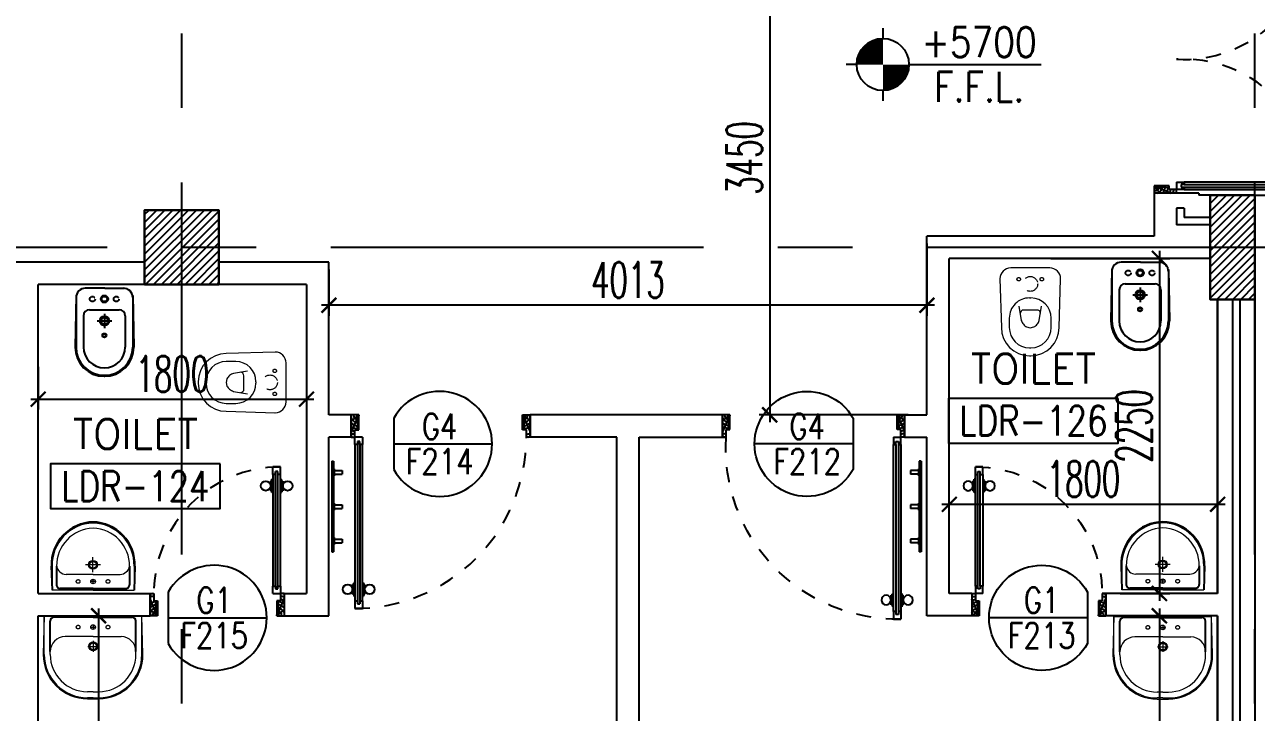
# Model space of a CAD drawing. Extents: x 275967.8 to 276060, y 57291.9 to 57371.4.
# Drawn here: x 276002.48 to 276010.75, y 57302.84 to 57307.46 of the extents above; entities that cross this region are included whole.
import ezdxf
from ezdxf.enums import TextEntityAlignment as Align

# ---------------------------------------------------------------- set-up
doc = ezdxf.new("R2010")
doc.units = 0
doc.header["$MEASUREMENT"] = 0
doc.header["$PDMODE"] = 34
for name, pattern in [('CENTERX2', [4, 2.5, -0.5, 0.5, -0.5]), ('DASHED', [0.75, 0.5, -0.25]), ('HIDDEN', [0.375, 0.25, -0.125]), ('HIDDEN2', [0.1875, 0.125, -0.0625])]:
    doc.linetypes.add(name, pattern=pattern)
doc.layers.get('0').update_dxf_attribs({"linetype": 'CONTINUOUS'})
doc.layers.get('DEFPOINTS').update_dxf_attribs({"linetype": 'CONTINUOUS'})
for name, color, linetype in [('A-TILES', 11, 'CONTINUOUS'), ('AXES', 11, 'CENTERX2'), ('COL', 5, 'CONTINUOUS'), ('DIM', 4, 'CONTINUOUS'), ('DOOR', 7, 'CONTINUOUS'), ('DOOR-CR', 2, 'CONTINUOUS'), ('DOOR-NO', 3, 'CONTINUOUS'), ('FIX', 3, 'CONTINUOUS'), ('HAT', 8, 'CONTINUOUS'), ('HIDDEN', 9, 'HIDDEN2'), ('INSUL', 4, 'CONTINUOUS'), ('LEV-PL', 3, 'CONTINUOUS'), ('NON-MEDICAL', 3, 'CONTINUOUS'), ('RM-BOX', 4, 'CONTINUOUS'), ('RM-NAME', 2, 'CONTINUOUS'), ('RM-NO', 2, 'CONTINUOUS'), ('WALL', 2, 'CONTINUOUS')]:
    doc.layers.add(name, color=color, linetype=linetype)
doc.styles.add('ROMANS', font='ROMANS.shx', dxfattribs={"width": 0.6})
doc.styles.add('S', font='ROMANS.SHX')
doc.dimstyles.new('STANDARD in', dxfattribs={"dimtxt": 0.24, "dimasz": 0.1, "dimexe": 0.07, "dimexo": 0.05, "dimgap": 0.05, "dimtad": 1, "dimdec": 0, "dimlfac": 1000, "dimzin": 0, "dimdsep": 46, "dimtxsty": 'ROMANS', "dimblk": 'ARCHTICK', "dimcen": 0.05, "dimdle": 0.05, "dimclrd": 4, "dimclre": 4, "dimclrt": 2, "dimadec": 0, "dimazin": 0, "dimtfac": 1, "dimtdec": 0, "dimtmove": 2, "dimatfit": 3, "dimfxl": 0, "dimtolj": 1, "dimtzin": 0, "dimarcsym": 0})

# ---------------------------------------------------------------- blocks, each defined once
blk = doc.blocks.new('*X90')
at = {"color": 0}
for p, q in [((49339.2, 125494.6), (49794.3, 125949.7)), ((49339.2, 125547.7), (49741.3, 125949.7)), ((49339.2, 125600.7), (49688.3, 125949.7)), ((49339.2, 125653.7), (49635.2, 125949.7)), ((49339.2, 125706.8), (49582.2, 125949.7)), ((49339.2, 125759.8), (49529.2, 125949.7)), ((49339.2, 125812.8), (49476.1, 125949.7)), ((49339.2, 125865.9), (49423.1, 125949.7)), ((49339.2, 125918.9), (49370.1, 125949.7)), ((49347.4, 125449.7), (49839.2, 125941.6)), ((49400.4, 125449.7), (49839.2, 125888.6)), ((49453.4, 125449.7), (49839.2, 125835.5)), ((49506.5, 125449.7), (49839.2, 125782.5)), ((49559.5, 125449.7), (49839.2, 125729.5)), ((49612.5, 125449.7), (49839.2, 125676.4)), ((49665.6, 125449.7), (49839.2, 125623.4)), ((49718.6, 125449.7), (49839.2, 125570.4)), ((49771.6, 125449.7), (49839.2, 125517.3)), ((49824.7, 125449.7), (49839.2, 125464.3))]:
    blk.add_line(p, q, dxfattribs=at)
blk = doc.blocks.new('RM1')
at = {"layer": 'RM-BOX'}
blk.add_lwpolyline([(569.9, -200), (-569.9, -200), (-569.9, -500), (569.9, -500)], close=True, dxfattribs=at)
at = {"layer": 'RM-NAME', "style": 'ROMANS'}
for tag, p in [('ROOMNAME1', (0, 323.8)), ('ROOMNAME2', (0, 0))]:
    blk.add_attdef(tag, text='', height=200, dxfattribs=at).set_placement(p, align=Align.MIDDLE)
at = {"layer": 'RM-NO', "style": 'ROMANS', "width": 0.8}
blk.add_attdef('ROOMNO', text='', height=200, dxfattribs=at).set_placement((0, -350), align=Align.MIDDLE)
blk = doc.blocks.new('LEV1')
at = {"layer": 'LEV-PL'}
for p, q in [((0, 245), (0, 175)), ((-175, 0), (-245, 0)), ((175, 0), (1061.3, 0)), ((0, -175), (0, -245))]:
    blk.add_line(p, q, dxfattribs=at)
at = {"layer": 'LEV-PL', "const_width": 175}
for points in [[(-87.5, 0, -0.414214), (0, 87.5, -1)], [(87.5, 0, -0.414214), (0, -87.5, -1)]]:
    blk.add_lwpolyline(points, format="xyb", dxfattribs=at)
at = {"layer": 'LEV-PL'}
blk.add_circle((0, 0), 175, dxfattribs=at)
at = {"layer": 'LEV-PL', "color": 4, "style": 'S', "width": 0.85}
for tag, p in [('+0000', (646.1, 50)), ('F.F.L.', (646.1, -250))]:
    blk.add_attdef(tag, text='', height=200, dxfattribs=at).set_placement(p, align=Align.CENTER)
blk = doc.blocks.new('DD1')
at = {"layer": 'DOOR-CR'}
blk.add_line((-307.6, 0), (352.8, 0), dxfattribs=at)
blk.add_lwpolyline([(-307.6, -172.9, 3.820224), (-307.6, 172.9)], format="xyb", close=True, dxfattribs=at)
at = {"layer": 'DOOR-NO', "color": 255, "style": 'ROMANS', "width": 0.8}
for tag, p in [('G', (0, 183.5)), ('000', (0, -141.4))]:
    blk.add_attdef(tag, text='', height=204, dxfattribs=at).set_placement(p, align=Align.MIDDLE)
blk = doc.blocks.new('COL50')
at = {"layer": 'COL'}
blk.add_lwpolyline([(-250, 250), (-250, -250), (250, -250), (250, 250)], close=True, dxfattribs=at)
blk = doc.blocks.new('A$C07F05D95')
at = {"layer": 'DOOR', "color": 0, "linetype": 'ByBlock'}
for p, q in [((105.9, 1372.3), (55.9, 1372.3)), ((55.9, 1222.3), (55.9, 1372.3)), ((105.9, 1272.3), (105.9, 1372.3)), ((1227.9, 1272.3), (1227.9, 1372.3)), ((1227.9, 1372.3), (1277.9, 1372.3)), ((1277.9, 1372.3), (1277.9, 1222.3)), ((1277.9, 1222.3), (1277.9, 1372.3)), ((1277.9, 1222.3), (1277.9, 1372.3)), ((80.9, 1272.3), (105.9, 1272.3)), ((80.9, 1222.3), (80.9, 1272.3)), ((1252.9, 1272.3), (1227.9, 1272.3)), ((1252.9, 1222.3), (1252.9, 1272.3)), ((55.9, 1222.3), (80.9, 1222.3)), ((130.9, 1222.3), (80.9, 1222.3)), ((80.9, 1172.3), (80.9, 1222.3)), ((97.9, 1172.3), (80.9, 1172.3)), ((113.9, 1192.3), (97.9, 1192.3)), ((97.9, 1192.3), (97.9, 1172.3)), ((113.9, 1172.3), (113.9, 1192.3)), ((130.9, 1172.3), (113.9, 1172.3)), ((130.9, 1222.3), (130.9, 1172.3)), ((1277.9, 1222.3), (1252.9, 1222.3)), ((80.9, 172.6), (73.7, 172.6)), ((73.7, 172.6), (73.7, 82.6)), ((130.9, 172.6), (138.1, 172.6)), ((138.1, 172.6), (138.1, 82.6)), ((73.7, 160), (64.7, 160)), ((64.7, 95.2), (64.7, 160)), ((73.7, 95.2), (64.7, 95.2)), ((73.7, 95.2), (73.7, 160)), ((138.1, 160), (147.1, 160)), ((138.1, 95.2), (138.1, 160)), ((138.1, 95.2), (147.1, 95.2)), ((147.1, 95.2), (147.1, 160)), ((80.9, 82.6), (73.7, 82.6)), ((80.9, 50.3), (97.9, 50.3)), ((80.9, 50.3), (80.9, 0.3)), ((80.9, 0.3), (130.9, 0.3)), ((130.9, 0.3), (80.9, 0.3)), ((130.9, 0.3), (80.9, 0.3)), ((97.9, 50.3), (97.9, 30.3)), ((97.9, 30.3), (113.9, 30.3)), ((113.9, 50.3), (130.9, 50.3)), ((113.9, 50.3), (113.9, 30.3)), ((130.9, 82.6), (138.1, 82.6)), ((130.9, 50.3), (130.9, 0.3))]:
    blk.add_line(p, q, dxfattribs=at)
at = {"layer": 'DOOR', "linetype": 'ByBlock'}
for p, q in [((55.9, 1372.3), (55.9, 1222.3)), ((80.9, 1172.3), (80.9, 50.3)), ((97.9, 1172.3), (97.9, 50.3)), ((113.9, 1172.3), (113.9, 50.3)), ((130.9, 50.3), (130.9, 1172.3))]:
    blk.add_line(p, q, dxfattribs=at)
at = {"layer": 'DOOR', "color": 9, "linetype": 'ByBlock'}
for p, q in [((105.9, 1372.3), (55.9, 1332.1)), ((105.9, 1372.3), (55.9, 1258.6)), ((105.9, 1372.3), (92.6, 1272.3)), ((1227.9, 1372.3), (1277.9, 1332.1)), ((1227.9, 1372.3), (1277.9, 1258.6)), ((1227.9, 1372.3), (1241.3, 1272.3))]:
    blk.add_line(p, q, dxfattribs=at)
at = {"layer": 'DOOR', "color": 0, "linetype": 'ByBlock'}
for centre in [(32.4, 127.6), (179.5, 127.6)]:
    blk.add_circle(centre, 32.4, dxfattribs=at)
at = {"layer": 'DOOR', "color": 9, "linetype": 'ByBlock'}
for centre, radius, start, end in [((105.9, 1372.3), 54.4, 203.20738, 270), ((105.9, 1372.3), 34.4, 180, 270), ((105.9, 1372.3), 14.4, 180, 270), ((1227.9, 1372.3), 14.4, 270, 0), ((1227.9, 1372.3), 34.4, 270, 0), ((1227.9, 1372.3), 54.4, 270, 336.79262), ((105.9, 1372.3), 74.4, 227.77643, 270), ((105.9, 1372.3), 94.4, 238.01819, 270), ((105.9, 1372.3), 114.4, 244.08384, 257.37743), ((105.9, 1372.3), 134.4, 248.15985, 259.28002), ((1227.9, 1372.3), 74.4, 270, 312.22357), ((1227.9, 1372.3), 94.4, 270, 301.98181), ((1227.9, 1372.3), 134.4, 280.71998, 291.84015), ((105.9, 1372.3), 154.4, 251.10529, 256.28577), ((1227.9, 1372.3), 154.4, 283.71423, 288.89471)]:
    blk.add_arc(centre, radius, start, end, dxfattribs=at)
at = {"layer": 'DOOR', "linetype": 'HIDDEN', "ltscale": 0.5}
blk.add_arc((105.9, 1149.3), 1149.3, 268.7536, 3.63936, dxfattribs=at)
blk = doc.blocks.new('DOOR90')
at = {"layer": 'DOOR', "color": 0, "linetype": 'ByBlock'}
for p, q in [((-150, 0), (-150, -25)), ((-150, 0), (0, 0)), ((0, -50), (0, 0)), ((-1000, -25), (-1000, -75)), ((-1000, -75), (-1000, -25)), ((-950, -25), (-1000, -25)), ((-950, -75), (-1000, -75)), ((-970, -42), (-970, -58)), ((-950, -42), (-970, -42)), ((-950, -58), (-970, -58)), ((-950, -25), (-950, -42)), ((-950, -58), (-950, -75)), ((-917.6, -25), (-917.6, -17.8)), ((-827.6, -17.8), (-917.6, -17.8)), ((-917.6, -75), (-917.6, -82.2)), ((-827.6, -82.2), (-917.6, -82.2)), ((-905, -17.8), (-905, -8.8)), ((-905, -8.8), (-840.2, -8.8)), ((-905, -17.8), (-840.2, -17.8)), ((-905, -82.2), (-905, -91.2)), ((-905, -82.2), (-840.2, -82.2)), ((-840.2, -17.8), (-840.2, -8.8)), ((-840.2, -82.2), (-840.2, -91.2)), ((-827.6, -25), (-827.6, -17.8)), ((-827.6, -75), (-827.6, -82.2)), ((-200, -42), (-200, -25)), ((-200, -25), (-150, -25)), ((-180, -42), (-200, -42)), ((-200, -75), (-200, -58)), ((-200, -58), (-180, -58)), ((-150, -75), (-200, -75)), ((-180, -58), (-180, -42)), ((-150, -75), (-150, -25)), ((-150, -25), (-100, -25)), ((-100, -25), (-100, -50)), ((-100, -50), (0, -50)), ((-905, -91.2), (-840.2, -91.2)), ((-150, -900), (-150, -875)), ((-150, -875), (-100, -875)), ((0, -900), (-150, -900)), ((-150, -900), (0, -900)), ((-100, -850), (0, -850)), ((-100, -875), (-100, -850)), ((0, -850), (0, -900))]:
    blk.add_line(p, q, dxfattribs=at)
at = {"layer": 'DOOR', "color": 9, "linetype": 'ByBlock'}
for p, q in [((0, -50), (-113.7, 0)), ((0, -50), (-40.1, 0)), ((0, -50), (-100, -36.6)), ((0, -850), (-113.7, -900)), ((0, -850), (-100, -863.4)), ((0, -850), (-40.1, -900))]:
    blk.add_line(p, q, dxfattribs=at)
at = {"layer": 'DOOR', "linetype": 'ByBlock'}
for p, q in [((-200, -25), (-950, -25)), ((-200, -42), (-950, -42)), ((-200, -58), (-950, -58)), ((-950, -75), (-200, -75))]:
    blk.add_line(p, q, dxfattribs=at)
at = {"layer": 'DOOR', "color": 0, "linetype": 'ByBlock'}
for centre in [(-872.6, 23.5), (-872.6, -123.5)]:
    blk.add_circle(centre, 32.4, dxfattribs=at)
at = {"layer": 'DOOR', "color": 9, "linetype": 'ByBlock'}
for centre, radius, start, end in [((0, -50), 154.4, 161.10529, 166.28577), ((0, -50), 134.4, 158.15985, 169.28002), ((0, -50), 94.4, 148.01819, 180), ((0, -50), 74.4, 137.77643, 180), ((0, -50), 114.4, 154.08384, 167.37743), ((0, -50), 54.4, 113.20738, 180), ((0, -50), 34.4, 90, 180), ((0, -50), 14.4, 90, 180), ((0, -850), 154.4, 193.71423, 198.89471), ((0, -850), 134.4, 190.71998, 201.84015), ((0, -850), 94.4, 180, 211.98181), ((0, -850), 74.4, 180, 222.22357), ((0, -850), 54.4, 180, 246.79262), ((0, -850), 34.4, 180, 270), ((0, -850), 14.4, 180, 270)]:
    blk.add_arc(centre, radius, start, end, dxfattribs=at)
at = {"layer": 'DOOR', "linetype": 'HIDDEN', "ltscale": 0.5}
blk.add_arc((-150, -25), 850, 180, 270, dxfattribs=at)
blk = doc.blocks.new('C11')
at = {"layer": 'HAT'}
h = blk.add_hatch(dxfattribs=at)
h.set_pattern_fill('ANSI31', color=256, scale=300, style=0)
h.set_pattern_definition([(45, (-248556.182, -75061.005), (-26.5165043, 26.5165043), [])])
h.paths.add_polyline_path([(300, 700), (0, 700), (0, 350), (300, 350)])
h.paths.add_polyline_path([(300, 350), (0, 350), (0, 0), (300, 0)])
at = {"layer": 'COL'}
blk.add_lwpolyline([(300, 700), (300, 0), (0, 0), (0, 700)], close=True, dxfattribs=at)
blk = doc.blocks.new('DOOR100')
at = {"layer": 'DOOR', "color": 0, "linetype": 'ByBlock'}
for p, q in [((-25, 1300), (-75, 1300)), ((-75, 1300), (-25, 1300)), ((-75, 1250), (-75, 1300)), ((-58, 1250), (-75, 1250)), ((-42, 1270), (-58, 1270)), ((-58, 1250), (-58, 1270)), ((-42, 1250), (-42, 1270)), ((-25, 1250), (-42, 1250)), ((-25, 1250), (-25, 1300)), ((-82.2, 1205), (-91.2, 1205)), ((-91.2, 1205), (-91.2, 1140.2)), ((-75, 1217.6), (-82.2, 1217.6)), ((-82.2, 1127.6), (-82.2, 1217.6)), ((-82.2, 1205), (-82.2, 1140.2)), ((-25, 1217.6), (-17.8, 1217.6)), ((-17.8, 1127.6), (-17.8, 1217.6)), ((-17.8, 1205), (-8.8, 1205)), ((-17.8, 1205), (-17.8, 1140.2)), ((-8.8, 1205), (-8.8, 1140.2)), ((-82.2, 1140.2), (-91.2, 1140.2)), ((-75, 1127.6), (-82.2, 1127.6)), ((-25, 1127.6), (-17.8, 1127.6)), ((-17.8, 1140.2), (-8.8, 1140.2)), ((-75, 200), (-58, 200)), ((-75, 150), (-75, 200)), ((-58, 200), (-58, 180)), ((-58, 180), (-42, 180)), ((-42, 200), (-25, 200)), ((-42, 180), (-42, 200)), ((-25, 200), (-25, 150)), ((-1200, 0), (-1200, 150)), ((-1200, 150), (-1175, 150)), ((-1200, 150), (-1200, 0)), ((-1175, 150), (-1175, 100)), ((-1175, 100), (-1150, 100)), ((-1150, 100), (-1150, 0)), ((-75, 150), (-25, 150)), ((-50, 100), (-50, 0)), ((-25, 100), (-50, 100)), ((0, 150), (-25, 150)), ((-25, 150), (-25, 100)), ((0, 150), (0, 0)), ((-1150, 0), (-1200, 0)), ((-50, 0), (0, 0))]:
    blk.add_line(p, q, dxfattribs=at)
at = {"layer": 'DOOR', "linetype": 'ByBlock'}
for p, q in [((-75, 1250), (-75, 200)), ((-58, 200), (-58, 1250)), ((-42, 200), (-42, 1250)), ((-25, 200), (-25, 1250)), ((0, 0), (0, 150))]:
    blk.add_line(p, q, dxfattribs=at)
at = {"layer": 'DOOR', "color": 9, "linetype": 'ByBlock'}
for p, q in [((-1150, 0), (-1200, 113.7)), ((-1150, 0), (-1163.4, 100)), ((-50, 0), (0, 113.7)), ((-50, 0), (-36.6, 100)), ((-1150, 0), (-1200, 40.1)), ((-50, 0), (0, 40.1))]:
    blk.add_line(p, q, dxfattribs=at)
at = {"layer": 'DOOR', "color": 0, "linetype": 'ByBlock'}
for centre in [(-123.5, 1172.6), (23.5, 1172.6)]:
    blk.add_circle(centre, 32.4, dxfattribs=at)
at = {"layer": 'DOOR', "linetype": 'HIDDEN', "ltscale": 0.5}
blk.add_arc((-25, 150), 1150, 89.99998, 180.00006, dxfattribs=at)
at = {"layer": 'DOOR', "color": 9, "linetype": 'ByBlock'}
for centre, radius, start, end in [((-1150, 0), 154.4, 103.71423, 108.89471), ((-1150, 0), 134.4, 100.71998, 111.84015), ((-1150, 0), 94.4, 90, 121.98181), ((-50, 0), 94.4, 58.01819, 90), ((-50, 0), 134.4, 68.15985, 79.28002), ((-50, 0), 114.4, 64.08384, 77.37743), ((-50, 0), 154.4, 71.10529, 76.28577), ((-1150, 0), 74.4, 90, 132.22357), ((-1150, 0), 54.4, 90, 156.79262), ((-1150, 0), 34.4, 90, 180), ((-1150, 0), 14.4, 90, 180), ((-50, 0), 74.4, 47.77643, 90), ((-50, 0), 54.4, 23.20738, 90), ((-50, 0), 34.4, 0, 90), ((-50, 0), 14.4, 0, 90)]:
    blk.add_arc(centre, radius, start, end, dxfattribs=at)
blk = doc.blocks.new('A$C49F1192B')
at = {"layer": 'DOOR', "color": 0, "linetype": 'ByBlock', "xscale": -1, "rotation": 270}
blk.add_blockref('DOOR100', (0, 1200), dxfattribs=at)
blk = doc.blocks.new('LAV-003')
at = {"layer": 'FIX', "linetype": 'Continuous', "lineweight": 20}
for p, q in [((-327.5, -285), (-327.5, -25)), ((327.5, -285), (327.5, -25)), ((0, -165), (-187.5, -165)), ((0, -165), (187.5, -165)), ((-287.5, -285), (-287.5, -265)), ((287.5, -285), (287.5, -265)), ((0, -535), (-37.5, -535)), ((0, -575), (-37.5, -575)), ((0, -535), (37.5, -535)), ((0, -575), (37.5, -575))]:
    blk.add_line(p, q, dxfattribs=at)
at = {"layer": 'FIX', "linetype": 'ByBlock'}
blk.add_line((-327.5, -25), (327.5, -25), dxfattribs=at)
at = {"layer": 'FIX', "linetype": 'ByBlock', "ltscale": 0.3}
for p, q in [((-287.5, -265), (-287.5, -60)), ((0, -35), (-262.5, -35)), ((0, -35), (262.5, -35)), ((287.5, -265), (287.5, -60))]:
    blk.add_line(p, q, dxfattribs=at)
at = {"layer": 'FIX', "lineweight": 20}
for p, q in [((-15.6, -100.9), (15.5, -100.9)), ((0, -85.4), (0, -116.5))]:
    blk.add_line(p, q, dxfattribs=at)
at = {"layer": 'FIX', "linetype": 'DASHED', "lineweight": 20, "ltscale": 0.04}
for p, q in [((-35.7, -230.5), (36.6, -230.5)), ((0, -193.9), (0, -266.1))]:
    blk.add_line(p, q, dxfattribs=at)
at = {"layer": 'FIX', "linetype": 'Continuous', "lineweight": 20}
blk.add_lwpolyline([(294.8, -25), (0, -25), (-327.5, -25), (-334.5, -285, 0.414214), (-37.5, -582), (0, -582), (37.5, -582, 0.414214), (334.5, -285), (327.5, -25), (0, -25)], format="xyb", dxfattribs=at)
at = {"layer": 'FIX', "linetype": 'HIDDEN', "lineweight": 20, "ltscale": 0.05}
for centre in [(-100, -100.9), (100, -100.9)]:
    blk.add_circle(centre, 12.4, dxfattribs=at)
at = {"layer": 'FIX', "lineweight": 20}
for centre, radius in [((0, -100.9), 15.5), ((0.5, -230), 29.5), ((0.5, -230), 22.5)]:
    blk.add_circle(centre, radius, dxfattribs=at)
at = {"layer": 'FIX', "linetype": 'ByBlock', "ltscale": 0.3}
for centre, start, end in [((-262.5, -60), 90, 180), ((262.5, -60), 0, 90)]:
    blk.add_arc(centre, 25, start, end, dxfattribs=at)
at = {"layer": 'FIX', "linetype": 'Continuous', "lineweight": 20}
for centre, radius, start, end in [((-187.5, -265), 100, 90, 180), ((187.5, -265), 100, 0, 90), ((-37.5, -285), 290, 180, 270), ((-37.5, -285), 250, 180, 270), ((37.5, -285), 250, 270, 0), ((37.5, -285), 290, 270, 0)]:
    blk.add_arc(centre, radius, start, end, dxfattribs=at)
blk = doc.blocks.new('BIDET1')
at = {"layer": 'FIX'}
for p, q in [((-88, 190), (-427.7, 190)), ((-210, 140), (-420, 140)), ((-170, 100), (-170, -100)), ((-25, -2.7), (-25, 128.1)), ((-616.7, 2.1), (-616.7, -2.7)), ((-352, 1.5), (-352, 1.5)), ((-350.1, 5.3), (-350.1, 5.3)), ((-348.2, 1.5), (-348.2, 1.5)), ((-346.3, 5.3), (-346.3, 5.3)), ((-344.4, 9.1), (-344.4, 9.1)), ((-344.4, 1.5), (-344.4, 1.5)), ((-342.4, 5.3), (-342.4, 5.3)), ((-340.5, 9.1), (-340.5, 9.1)), ((-340.5, 1.5), (-340.5, 1.5)), ((-338.6, 5.3), (-338.6, 5.3)), ((-336.7, 1.5), (-336.7, 1.5)), ((-334.8, 5.3), (-334.8, 5.3)), ((-332.9, 1.5), (-332.9, 1.5)), ((-616.7, -7.6), (-616.7, -2.7)), ((-350.1, -2.3), (-350.1, -2.3)), ((-348.2, -6.2), (-348.2, -6.2)), ((-346.3, -2.3), (-346.3, -2.3)), ((-346.3, -10), (-346.3, -10)), ((-344.4, -6.2), (-344.4, -6.2)), ((-342.4, -2.3), (-342.4, -2.3)), ((-342.4, -10), (-342.4, -10)), ((-340.5, -6.2), (-340.5, -6.2)), ((-338.6, -2.3), (-338.6, -2.3)), ((-338.6, -10), (-338.6, -10)), ((-336.7, -6.2), (-336.7, -6.2)), ((-334.8, -2.3), (-334.8, -2.3)), ((-332.9, -6.2), (-332.9, -6.2)), ((-331, -2.3), (-331, -2.3)), ((-25, -2.7), (-25, -133.6)), ((-210, -140), (-420, -140)), ((-88, -190), (-427.7, -190))]:
    blk.add_line(p, q, dxfattribs=at)
at = {"layer": 'FIX', "linetype": 'ByBlock', "ltscale": 0.3}
for p, q in [((-75, 190), (-420, 196.7)), ((-75, -190), (-420, -196.7))]:
    blk.add_line(p, q, dxfattribs=at)
at = {"layer": 'FIX', "linetype": 'DASHED', "ltscale": 0.05}
for p, q in [((-196.1, 0), (-293.9, 0)), ((-245, 48.9), (-245, -48.9))]:
    blk.add_line(p, q, dxfattribs=at)
at = {"layer": 'FIX', "linetype": 'HIDDEN', "ltscale": 0.05}
for centre in [(-97.5, 80), (-97.5, -80)]:
    blk.add_circle(centre, 17.5, dxfattribs=at)
at = {"layer": 'FIX'}
for centre, radius in [((-342, 0), 13.8), ((-342, 0), 11), ((-245, 0), 31.7), ((-245, 0), 22.5), ((-97.5, 0), 24.5), ((-97.5, 0), 17.5)]:
    blk.add_circle(centre, radius, dxfattribs=at)
at = {"layer": 'FIX', "linetype": 'ByBlock', "ltscale": 0.3}
blk.add_arc((-420, 0), 196.7, 90, 270, dxfattribs=at)
at = {"layer": 'FIX'}
for centre, radius, start, end in [((-420, 0), 190, 90, 270), ((-87.1, 127.9), 62.1, 0.14634, 90.8397), ((-420, 0), 140, 90, 270), ((-210, 100), 40, 0, 90), ((-210, -100), 40, 270, 0), ((-87.1, -127.9), 62.1, 269.1603, 359.85366)]:
    blk.add_arc(centre, radius, start, end, dxfattribs=at)
blk = doc.blocks.new('LAV1')
at = {"layer": 'FIX', "linetype": 'DASHED', "lineweight": 20, "ltscale": 0.05}
for p, q in [((-0.5, 170), (-0.5, 270)), ((-0.5, 170), (-0.5, 270)), ((49.5, 220), (-50.5, 220))]:
    blk.add_line(p, q, dxfattribs=at)
at = {"layer": 'FIX', "linetype": 'ByBlock', "ltscale": 0.3}
for p, q in [((-280, 210), (-275, 50)), ((-245, 210), (-245, 85)), ((245, 210), (245, 85)), ((280, 210), (275, 50)), ((0, 60), (-220.2, 60)), ((0, 60), (220.2, 60))]:
    blk.add_line(p, q, dxfattribs=at)
at = {"layer": 'FIX', "linetype": 'Continuous', "lineweight": 20}
for p, q in [((-275, 210), (-275, 50)), ((275, 210), (275, 50)), ((0, 155), (-181.4, 155)), ((0, 155), (181.4, 155)), ((0, 50), (-275, 50)), ((0, 50), (-252.5, 50)), ((0, 50), (252.5, 50)), ((0, 50), (275, 50))]:
    blk.add_line(p, q, dxfattribs=at)
at = {"layer": 'FIX', "lineweight": 20}
for p, q in [((15.6, 107.5), (-15.5, 107.5)), ((0, 92), (0, 123))]:
    blk.add_line(p, q, dxfattribs=at)
for centre, radius in [((-0.5, 220), 29.5), ((-0.5, 220), 22.5), ((0, 107.5), 15.5)]:
    blk.add_circle(centre, radius, dxfattribs=at)
at = {"layer": 'FIX', "linetype": 'HIDDEN', "lineweight": 20, "ltscale": 0.05}
for centre in [(-100, 107.5), (100, 107.5)]:
    blk.add_circle(centre, 12.4, dxfattribs=at)
at = {"layer": 'FIX', "linetype": 'ByBlock', "ltscale": 0.3}
for centre, radius, start, end in [((6.9, 220), 287, 91.37765, 182.00641), ((-6.9, 220), 287, 357.99359, 88.62235), ((-220.1, 84.9), 24.9, 179.70214, 269.94861), ((220.1, 84.9), 24.9, 270.05139, 0.29786)]:
    blk.add_arc(centre, radius, start, end, dxfattribs=at)
at = {"layer": 'FIX', "linetype": 'Continuous', "lineweight": 20}
for centre, radius, start, end in [((8.4, 216.7), 283.4, 91.6988, 181.35097), ((-8.4, 216.7), 283.4, 358.64903, 88.3012), ((7.6, 212.5), 252.7, 91.73281, 180.48842), ((-7.6, 212.5), 252.7, 359.51158, 88.26719), ((-179.2, 221.8), 66.9, 190.20056, 268.07863), ((179.2, 221.8), 66.9, 271.92137, 349.79944)]:
    blk.add_arc(centre, radius, start, end, dxfattribs=at)
blk = doc.blocks.new('WC1')
at = {"layer": 'FIX', "lineweight": 20}
for p, q in [((-210, 203.8), (-538, 193.8)), ((-475, 140.8), (-538, 140.8)), ((-727, 4.8), (-727, -4.8)), ((-674, 4.8), (-674, -4.8)), ((-533.7, 24.2), (-539.5, 0)), ((-539.5, 0), (-533.7, -24.2)), ((-394.8, 75.7), (-490.4, 60.1)), ((-339, 4.8), (-339, -4.8)), ((-490.4, -60.1), (-394.8, -75.7)), ((-538, -140.8), (-475, -140.8)), ((-538, -193.8), (-210, -203.8))]:
    blk.add_line(p, q, dxfattribs=at)
at = {"layer": 'FIX', "linetype": 'Continuous', "lineweight": 20}
blk.add_line((-420.1, -47.3), (-420.4, 44.6), dxfattribs=at)
at = {"layer": 'FIX', "lineweight": 20}
blk.add_lwpolyline([(-213.2, -203.8), (-210, -203.8, 0.414214), (-137, -130.8), (-137, 0), (-137, 130.8, 0.414214), (-210, 203.8)], format="xyb", dxfattribs=at)
at = {"layer": 'FIX', "linetype": 'HIDDEN', "lineweight": 20, "ltscale": 0.05}
for centre in [(-213.2, 77.5), (-213.2, -77.5)]:
    blk.add_circle(centre, 11.6, dxfattribs=at)
at = {"layer": 'FIX', "linetype": 'HIDDEN2', "lineweight": 20, "ltscale": 0.3}
blk.add_circle((-245, 0), 49.8, dxfattribs=at)
at = {"layer": 'FIX', "lineweight": 20}
for centre, radius, start, end in [((-538, 4.8), 189, 90, 180), ((-538, 4.8), 136, 90, 180), ((-475, 4.8), 136, 360, 90), ((-473, -6.9), 68.2, 128.92417, 152.84682), ((-464.4, -17.6), 82, 108.49595, 128.92417), ((-538, -4.8), 189, 180, 270), ((-538, -4.8), 136, 180, 270), ((-473, 6.9), 68.2, 207.15318, 231.07583), ((-464.4, 17.6), 82, 231.07583, 251.50405), ((-475, -4.8), 136, 270, 0)]:
    blk.add_arc(centre, radius, start, end, dxfattribs=at)
at = {"layer": 'FIX', "linetype": 'Continuous', "lineweight": 20}
for centre, start, end in [((-442.7, 45.5), 357.66621, 91.61215), ((-442.4, -45.6), 268.38785, 2.33379)]:
    blk.add_arc(centre, 22.3, start, end, dxfattribs=at)
blk = doc.blocks.new('_ARCHTICK')
at = {"color": 0, "linetype": 'ByBlock', "const_width": 0.15}
blk.add_lwpolyline([(-0.5, -0.5), (0.5, 0.5)], dxfattribs=at)
blk = doc.blocks.new('*D356')
at = {"layer": 'DEFPOINTS', "color": 0, "linetype": 'ByBlock', "ltscale": 0.3}
for p in [(276002.573, 57305.2105), (276004.373, 57305.2105), (276004.373, 57304.9426)]:
    blk.add_point(p, dxfattribs=at)
at = {"layer": 'DIM', "color": 4, "linetype": 'ByBlock', "lineweight": -2, "ltscale": 0.3}
for p, q in [((276002.573, 57305.1605), (276002.573, 57304.8726)), ((276004.373, 57305.1605), (276004.373, 57304.8726)), ((276002.523, 57304.9426), (276004.423, 57304.9426))]:
    blk.add_line(p, q, dxfattribs=at)
at = {"layer": 'DIM', "color": 4, "linetype": 'ByBlock', "lineweight": -2, "ltscale": 0.3, "xscale": 0.1, "yscale": 0.1, "zscale": 0.1, "rotation": 180}
blk.add_blockref('_ARCHTICK', (276002.573, 57304.9426), dxfattribs=at)
at = {"layer": 'DIM', "color": 4, "linetype": 'ByBlock', "lineweight": -2, "ltscale": 0.3, "xscale": 0.1, "yscale": 0.1, "zscale": 0.1}
blk.add_blockref('_ARCHTICK', (276004.373, 57304.9426), dxfattribs=at)
at = {"layer": 'DIM', "color": 2, "linetype": 'ByBlock', "ltscale": 0.3, "insert": (276003.473, 57305.1126), "char_height": 0.24, "attachment_point": 5, "style": 'ROMANS'}
blk.add_mtext('\\A1;1800', dxfattribs=at)
blk = doc.blocks.new('*D355')
at = {"layer": 'DEFPOINTS', "color": 0, "linetype": 'ByBlock', "ltscale": 0.3}
for p in [(276002.573, 57303.4879), (276002.573, 57299.0129), (276002.9779, 57299.0129)]:
    blk.add_point(p, dxfattribs=at)
at = {"layer": 'DIM', "color": 4, "linetype": 'ByBlock', "lineweight": -2, "ltscale": 0.3}
for p, q in [((276002.9779, 57303.5379), (276002.9779, 57298.9629)), ((276002.623, 57303.4879), (276003.0479, 57303.4879)), ((276002.623, 57299.0129), (276003.0479, 57299.0129))]:
    blk.add_line(p, q, dxfattribs=at)
at = {"layer": 'DIM', "color": 4, "linetype": 'ByBlock', "lineweight": -2, "ltscale": 0.3, "xscale": 0.1, "yscale": 0.1, "zscale": 0.1}
for p, rotation in [((276002.9779, 57303.4879), 90), ((276002.9779, 57299.0129), 270)]:
    blk.add_blockref('_ARCHTICK', p, dxfattribs=dict(at, rotation=rotation))
at = {"layer": 'DIM', "color": 2, "linetype": 'ByBlock', "ltscale": 0.3, "insert": (276002.8079, 57301.2504), "char_height": 0.24, "attachment_point": 5, "rotation": 90, "style": 'ROMANS'}
blk.add_mtext('\\A1;4475', dxfattribs=at)
blk = doc.blocks.new('*D354')
at = {"layer": 'DEFPOINTS', "color": 0, "linetype": 'ByBlock', "ltscale": 0.3}
for p in [(276010.4855, 57303.4879), (276010.0948, 57299.0129), (276010.1927, 57299.0129)]:
    blk.add_point(p, dxfattribs=at)
at = {"layer": 'DIM', "color": 4, "linetype": 'ByBlock', "lineweight": -2, "ltscale": 0.3}
for p, q in [((276010.0948, 57303.5379), (276010.0948, 57298.9629)), ((276010.4355, 57303.4879), (276010.0248, 57303.4879)), ((276010.1427, 57299.0129), (276010.0248, 57299.0129))]:
    blk.add_line(p, q, dxfattribs=at)
at = {"layer": 'DIM', "color": 4, "linetype": 'ByBlock', "lineweight": -2, "ltscale": 0.3, "xscale": 0.1, "yscale": 0.1, "zscale": 0.1}
for p, rotation in [((276010.0948, 57303.4879), 90), ((276010.0948, 57299.0129), 270)]:
    blk.add_blockref('_ARCHTICK', p, dxfattribs=dict(at, rotation=rotation))
at = {"layer": 'DIM', "color": 2, "linetype": 'ByBlock', "ltscale": 0.3, "insert": (276009.9248, 57301.2504), "char_height": 0.24, "attachment_point": 5, "rotation": 90, "style": 'ROMANS'}
blk.add_mtext('\\A1;4475', dxfattribs=at)
blk = doc.blocks.new('*D353')
at = {"layer": 'DEFPOINTS', "color": 0, "linetype": 'ByBlock', "ltscale": 0.3}
for p in [(276009.3158, 57305.8879), (276009.7808, 57303.6379), (276010.0948, 57303.6379)]:
    blk.add_point(p, dxfattribs=at)
at = {"layer": 'DIM', "color": 4, "linetype": 'ByBlock', "lineweight": -2, "ltscale": 0.3}
for p, q in [((276010.0948, 57305.9379), (276010.0948, 57303.5879)), ((276009.3658, 57305.8879), (276010.1648, 57305.8879)), ((276009.8308, 57303.6379), (276010.1648, 57303.6379))]:
    blk.add_line(p, q, dxfattribs=at)
at = {"layer": 'DIM', "color": 4, "linetype": 'ByBlock', "lineweight": -2, "ltscale": 0.3, "xscale": 0.1, "yscale": 0.1, "zscale": 0.1}
for p, rotation in [((276010.0948, 57305.8879), 90), ((276010.0948, 57303.6379), 270)]:
    blk.add_blockref('_ARCHTICK', p, dxfattribs=dict(at, rotation=rotation))
at = {"layer": 'DIM', "color": 2, "linetype": 'ByBlock', "ltscale": 0.3, "insert": (276009.9248, 57304.7629), "char_height": 0.24, "attachment_point": 5, "rotation": 90, "style": 'ROMANS'}
blk.add_mtext('\\A1;2250', dxfattribs=at)
blk = doc.blocks.new('*D352')
at = {"layer": 'DEFPOINTS', "color": 0, "linetype": 'ByBlock', "ltscale": 0.3}
for p in [(276008.6855, 57304.2367), (276010.4855, 57304.2367), (276010.4855, 57304.2367)]:
    blk.add_point(p, dxfattribs=at)
at = {"layer": 'DIM', "color": 4, "linetype": 'ByBlock', "lineweight": -2, "ltscale": 0.3}
for p, q in [((276008.6855, 57304.2867), (276008.6855, 57304.3067)), ((276010.4855, 57304.2867), (276010.4855, 57304.3067)), ((276008.6355, 57304.2367), (276010.5355, 57304.2367))]:
    blk.add_line(p, q, dxfattribs=at)
at = {"layer": 'DIM', "color": 4, "linetype": 'ByBlock', "lineweight": -2, "ltscale": 0.3, "xscale": 0.1, "yscale": 0.1, "zscale": 0.1, "rotation": 180}
blk.add_blockref('_ARCHTICK', (276008.6855, 57304.2367), dxfattribs=at)
at = {"layer": 'DIM', "color": 4, "linetype": 'ByBlock', "lineweight": -2, "ltscale": 0.3, "xscale": 0.1, "yscale": 0.1, "zscale": 0.1}
blk.add_blockref('_ARCHTICK', (276010.4855, 57304.2367), dxfattribs=at)
at = {"layer": 'DIM', "color": 2, "linetype": 'ByBlock', "ltscale": 0.3, "insert": (276009.5855, 57304.4067), "char_height": 0.24, "attachment_point": 5, "style": 'ROMANS'}
blk.add_mtext('\\A1;1800', dxfattribs=at)
blk = doc.blocks.new('*D351')
at = {"layer": 'DEFPOINTS', "color": 0, "linetype": 'ByBlock', "ltscale": 0.3}
for p in [(276008.5355, 57306.0379), (276004.523, 57305.8629), (276004.523, 57305.5733)]:
    blk.add_point(p, dxfattribs=at)
at = {"layer": 'DIM', "color": 4, "linetype": 'ByBlock', "lineweight": -2, "ltscale": 0.3}
for p, q in [((276008.5355, 57305.9879), (276008.5355, 57305.5033)), ((276004.523, 57305.8129), (276004.523, 57305.5033)), ((276008.5855, 57305.5733), (276004.473, 57305.5733))]:
    blk.add_line(p, q, dxfattribs=at)
at = {"layer": 'DIM', "color": 4, "linetype": 'ByBlock', "lineweight": -2, "ltscale": 0.3, "xscale": 0.1, "yscale": 0.1, "zscale": 0.1, "rotation": 180}
blk.add_blockref('_ARCHTICK', (276004.523, 57305.5733), dxfattribs=at)
at = {"layer": 'DIM', "color": 4, "linetype": 'ByBlock', "lineweight": -2, "ltscale": 0.3, "xscale": 0.1, "yscale": 0.1, "zscale": 0.1}
blk.add_blockref('_ARCHTICK', (276008.5355, 57305.5733), dxfattribs=at)
at = {"layer": 'DIM', "color": 2, "linetype": 'ByBlock', "ltscale": 0.3, "insert": (276006.5292, 57305.7433), "char_height": 0.24, "attachment_point": 5, "style": 'ROMANS'}
blk.add_mtext('\\A1;4013', dxfattribs=at)
blk = doc.blocks.new('*D346')
at = {"layer": 'DEFPOINTS', "color": 0, "linetype": 'ByBlock', "ltscale": 0.3}
for p in [(276007.8788, 57308.2879), (276007.4804, 57304.8379), (276008.4605, 57304.8379)]:
    blk.add_point(p, dxfattribs=at)
at = {"layer": 'DIM', "color": 4, "linetype": 'ByBlock', "lineweight": -2, "ltscale": 0.3}
for p, q in [((276007.4804, 57308.3379), (276007.4804, 57304.7879)), ((276007.8288, 57308.2879), (276007.4104, 57308.2879)), ((276008.4105, 57304.8379), (276007.4104, 57304.8379))]:
    blk.add_line(p, q, dxfattribs=at)
at = {"layer": 'DIM', "color": 4, "linetype": 'ByBlock', "lineweight": -2, "ltscale": 0.3, "xscale": 0.1, "yscale": 0.1, "zscale": 0.1}
for p, rotation in [((276007.4804, 57308.2879), 90), ((276007.4804, 57304.8379), 270)]:
    blk.add_blockref('_ARCHTICK', p, dxfattribs=dict(at, rotation=rotation))
at = {"layer": 'DIM', "color": 2, "linetype": 'ByBlock', "ltscale": 0.3, "insert": (276007.3104, 57306.5629), "char_height": 0.24, "attachment_point": 5, "rotation": 90, "style": 'ROMANS'}
blk.add_mtext('\\A1;3450', dxfattribs=at)
blk = doc.blocks.new('A$C272A55A0')
at = {"layer": 'DOOR', "color": 0, "linetype": 'ByBlock'}
for p, q in [((0, 900.4), (0, 1050.4)), ((50, 1050.4), (0, 1050.4)), ((50, 950.4), (50, 1050.4)), ((1750, 950.4), (1750, 1050.4)), ((1750, 1050.4), (1800, 1050.4)), ((1800, 1050.4), (1800, 900.4)), ((25, 950.4), (50, 950.4)), ((25, 900.4), (25, 950.4)), ((1775, 950.4), (1750, 950.4)), ((1775, 900.4), (1775, 950.4)), ((0, 900.4), (25, 900.4)), ((75, 900.4), (25, 900.4)), ((25, 850.4), (25, 900.4)), ((42, 850.4), (25, 850.4)), ((58, 870.4), (42, 870.4)), ((42, 870.4), (42, 850.4)), ((58, 850.4), (58, 870.4)), ((75, 850.4), (58, 850.4)), ((75, 900.4), (75, 850.4)), ((1725, 900.4), (1775, 900.4)), ((1725, 900.4), (1725, 850.4)), ((1725, 850.4), (1742, 850.4)), ((1742, 870.4), (1758, 870.4)), ((1742, 850.4), (1742, 870.4)), ((1758, 870.4), (1758, 850.4)), ((1758, 850.4), (1775, 850.4)), ((1800, 900.4), (1775, 900.4)), ((1775, 850.4), (1775, 900.4)), ((1725, 172.7), (1717.8, 172.7)), ((1717.8, 172.7), (1717.8, 82.7)), ((1775, 172.7), (1782.2, 172.7)), ((1782.2, 172.7), (1782.2, 82.7)), ((1717.8, 160.1), (1708.8, 160.1)), ((1708.8, 95.3), (1708.8, 160.1)), ((1717.8, 95.3), (1708.8, 95.3)), ((1717.8, 95.3), (1717.8, 160.1)), ((1725, 82.7), (1717.8, 82.7)), ((1775, 82.7), (1782.2, 82.7)), ((1782.2, 160.1), (1791.2, 160.1)), ((1782.2, 95.3), (1782.2, 160.1)), ((1782.2, 95.3), (1791.2, 95.3)), ((1791.2, 95.3), (1791.2, 160.1)), ((25, 50.4), (42, 50.4)), ((25, 50.4), (25, 0.4)), ((25, 0.4), (75, 0.4)), ((75, 0.4), (25, 0.4)), ((42, 50.4), (42, 30.4)), ((42, 30.4), (58, 30.4)), ((58, 50.4), (75, 50.4)), ((58, 50.4), (58, 30.4)), ((75, 50.4), (75, 0.4)), ((1742, 50.4), (1725, 50.4)), ((1725, 50.4), (1725, 0.4)), ((1775, 0.4), (1725, 0.4)), ((1725, 0.4), (1775, 0.4)), ((1742, 50.4), (1742, 30.4)), ((1758, 30.4), (1742, 30.4)), ((1775, 50.4), (1758, 50.4)), ((1758, 50.4), (1758, 30.4)), ((1775, 50.4), (1775, 0.4))]:
    blk.add_line(p, q, dxfattribs=at)
at = {"layer": 'DOOR', "color": 9, "linetype": 'ByBlock'}
for p, q in [((50, 1050.4), (0, 1010.2)), ((50, 1050.4), (0, 936.6)), ((50, 1050.4), (36.6, 950.4)), ((1750, 1050.4), (1800, 1010.2)), ((1750, 1050.4), (1800, 936.6)), ((1750, 1050.4), (1763.4, 950.4))]:
    blk.add_line(p, q, dxfattribs=at)
at = {"layer": 'DOOR', "linetype": 'ByBlock'}
for p, q in [((25, 850.4), (25, 50.4)), ((42, 850.4), (42, 50.4)), ((58, 850.4), (58, 50.4)), ((75, 50.4), (75, 850.4)), ((1725, 50.4), (1725, 850.4)), ((1742, 850.4), (1742, 50.4)), ((1758, 850.4), (1758, 50.4)), ((1775, 850.4), (1775, 50.4))]:
    blk.add_line(p, q, dxfattribs=at)
at = {"layer": 'DOOR', "color": 0, "linetype": 'ByBlock'}
for centre in [(1676.5, 127.7), (1823.5, 127.7)]:
    blk.add_circle(centre, 32.4, dxfattribs=at)
at = {"layer": 'DOOR', "color": 9, "linetype": 'ByBlock'}
for centre, radius, start, end in [((50, 1050.4), 54.4, 203.20738, 270), ((50, 1050.4), 74.4, 227.77643, 270), ((50, 1050.4), 34.4, 180, 270), ((50, 1050.4), 14.4, 180, 270), ((1750, 1050.4), 14.4, 270, 0), ((1750, 1050.4), 34.4, 270, 0), ((1750, 1050.4), 54.4, 270, 336.79262), ((1750, 1050.4), 74.4, 270, 312.22357), ((50, 1050.4), 94.4, 238.01819, 270), ((50, 1050.4), 114.4, 244.08384, 257.37743), ((50, 1050.4), 134.4, 248.15985, 259.28002), ((1750, 1050.4), 94.4, 270, 301.98181), ((1750, 1050.4), 114.4, 282.62257, 295.91616), ((1750, 1050.4), 134.4, 280.71998, 291.84015), ((50, 1050.4), 154.4, 251.10529, 256.28577), ((1750, 1050.4), 154.4, 283.71423, 288.89471)]:
    blk.add_arc(centre, radius, start, end, dxfattribs=at)
at = {"layer": 'DOOR', "linetype": 'HIDDEN', "ltscale": 0.5}
for centre, start, end in [((50, 851.4), 268.31738, 3.29648), ((1750, 851.4), 176.70352, 271.68262)]:
    blk.add_arc(centre, 851.4, start, end, dxfattribs=at)
at = {"layer": 'WALL', "linetype": 'ByBlock'}
blk.add_line((1800, 900.4), (1800, 1050.4), dxfattribs=at)

msp = doc.modelspace()

# ---------------------------------------------------------------- linework, layer by layer
at = {"layer": 'AXES'}
for p, q in [((276003.5355, 57291.8986), (276003.5355, 57370.7113)), ((276010.7355, 57291.8986), (276010.7355, 57370.3613)), ((275968.5355, 57305.9629), (276036.5755, 57305.9629))]:
    msp.add_line(p, q, dxfattribs=at)
at = {"layer": 'COL'}
msp.add_lwpolyline([(276003.2855, 57306.2129), (276003.7855, 57306.2129), (276003.7855, 57305.7129), (276003.2855, 57305.7129)], close=True, dxfattribs=at)
at = {"layer": 'HIDDEN'}
msp.add_line((276010.7355, 57306.3129), (276017.2605, 57306.3129), dxfattribs=at)
at = {"layer": 'INSUL'}
for p, q in [((276010.2105, 57306.2254), (276010.2105, 57306.1129)), ((276010.2605, 57306.2254), (276010.2105, 57306.2254)), ((276010.2605, 57306.2254), (276010.2605, 57306.1629)), ((276010.4355, 57306.1629), (276010.2605, 57306.1629)), ((276010.4355, 57306.1129), (276010.2105, 57306.1129)), ((276010.5855, 57305.6129), (276010.5855, 57299.0129)), ((276010.6355, 57305.6129), (276010.6355, 57299.0129))]:
    msp.add_line(p, q, dxfattribs=at)
at = {"layer": 'NON-MEDICAL'}
for p, q in [((276004.5421, 57304.526), (276004.5539, 57304.526)), ((276004.5421, 57304.526), (276004.5421, 57303.9164)), ((276004.5539, 57304.526), (276004.5539, 57303.9164)), ((276008.4958, 57304.526), (276008.4841, 57304.526)), ((276008.4841, 57304.526), (276008.4841, 57303.9164)), ((276008.4958, 57304.526), (276008.4958, 57303.9164)), ((276004.5539, 57304.475), (276004.5585, 57304.475)), ((276004.5539, 57304.4289), (276004.5585, 57304.4289)), ((276004.5585, 57304.475), (276004.5585, 57304.4289)), ((276004.5585, 57304.4637), (276004.6125, 57304.4637)), ((276004.5585, 57304.4402), (276004.6125, 57304.4402)), ((276004.6125, 57304.4637), (276004.6125, 57304.4402)), ((276008.4255, 57304.4637), (276008.4255, 57304.4402)), ((276008.4795, 57304.4637), (276008.4255, 57304.4637)), ((276008.4795, 57304.4402), (276008.4255, 57304.4402)), ((276008.4795, 57304.475), (276008.4795, 57304.4289)), ((276008.4841, 57304.475), (276008.4795, 57304.475)), ((276008.4841, 57304.4289), (276008.4795, 57304.4289)), ((276004.5539, 57304.2443), (276004.5585, 57304.2443)), ((276004.5539, 57304.1981), (276004.5585, 57304.1981)), ((276004.5585, 57304.2443), (276004.5585, 57304.1981)), ((276004.5585, 57304.2329), (276004.6125, 57304.2329)), ((276004.5585, 57304.2095), (276004.6125, 57304.2095)), ((276004.6125, 57304.2329), (276004.6125, 57304.2095)), ((276008.4795, 57304.2329), (276008.4255, 57304.2329)), ((276008.4255, 57304.2329), (276008.4255, 57304.2095)), ((276008.4795, 57304.2095), (276008.4255, 57304.2095)), ((276008.4795, 57304.2443), (276008.4795, 57304.1981)), ((276008.4841, 57304.2443), (276008.4795, 57304.2443)), ((276008.4841, 57304.1981), (276008.4795, 57304.1981)), ((276004.5539, 57304.0135), (276004.5585, 57304.0135)), ((276004.5585, 57304.0135), (276004.5585, 57303.9673)), ((276008.4841, 57304.0135), (276008.4795, 57304.0135)), ((276008.4795, 57304.0135), (276008.4795, 57303.9673)), ((276004.5539, 57303.9673), (276004.5585, 57303.9673)), ((276004.5585, 57304.0021), (276004.6125, 57304.0021)), ((276004.5585, 57303.9787), (276004.6125, 57303.9787)), ((276004.6125, 57304.0021), (276004.6125, 57303.9787)), ((276008.4795, 57304.0021), (276008.4255, 57304.0021)), ((276008.4255, 57304.0021), (276008.4255, 57303.9787)), ((276008.4795, 57303.9787), (276008.4255, 57303.9787)), ((276008.4841, 57303.9673), (276008.4795, 57303.9673)), ((276004.5421, 57303.9164), (276004.5539, 57303.9164)), ((276008.4958, 57303.9164), (276008.4841, 57303.9164))]:
    msp.add_line(p, q, dxfattribs=at)
at = {"layer": 'WALL'}
for p, q in [((276010.0605, 57306.3254), (276010.0605, 57306.0379)), ((276010.3605, 57306.3254), (276010.0605, 57306.3254)), ((276010.3605, 57306.3254), (276010.3605, 57306.3129)), ((276010.4855, 57306.3129), (276010.3605, 57306.3129)), ((276008.5355, 57304.8379), (276008.5355, 57306.0379)), ((276010.0605, 57306.0379), (276008.5355, 57306.0379)), ((276003.2855, 57305.8629), (276000.473, 57305.8629)), ((276004.523, 57305.8629), (276003.7855, 57305.8629)), ((276004.523, 57304.8379), (276004.523, 57305.8629)), ((276008.6855, 57303.6379), (276008.6855, 57305.8879)), ((276010.4355, 57305.8879), (276008.6855, 57305.8879)), ((276003.2855, 57305.7129), (276002.573, 57305.7129)), ((276002.573, 57303.6379), (276002.573, 57305.7129)), ((276004.373, 57305.7129), (276003.7855, 57305.7129)), ((276004.373, 57305.7129), (276004.373, 57303.6379)), ((276010.4855, 57305.6129), (276010.4855, 57303.6379)), ((276010.4855, 57303.6379), (276010.4855, 57305.6129)), ((276010.7355, 57305.6129), (276010.7355, 57299.0129)), ((276004.673, 57304.8379), (276004.523, 57304.8379)), ((276004.673, 57304.6879), (276004.673, 57304.8379)), ((276005.873, 57304.6879), (276005.873, 57304.8379)), ((276007.1635, 57304.8379), (276005.873, 57304.8379)), ((276007.1635, 57304.6879), (276007.1635, 57304.8379)), ((276008.3855, 57304.6879), (276008.3855, 57304.8379)), ((276008.3855, 57304.8379), (276008.5355, 57304.8379)), ((276004.523, 57303.4879), (276004.523, 57304.6879)), ((276004.673, 57304.6879), (276004.523, 57304.6879)), ((276006.4542, 57304.6879), (276005.873, 57304.6879)), ((276006.4542, 57299.0129), (276006.4542, 57304.6879)), ((276006.6042, 57304.6879), (276007.1635, 57304.6879)), ((276006.6042, 57299.0129), (276006.6042, 57304.6879)), ((276008.3855, 57304.6879), (276008.5355, 57304.6879)), ((276008.5355, 57303.4879), (276008.5355, 57304.6879)), ((276002.573, 57303.6379), (276003.323, 57303.6379)), ((276003.323, 57303.6379), (276003.323, 57303.4879)), ((276004.223, 57303.6379), (276004.373, 57303.6379)), ((276004.223, 57303.6379), (276004.223, 57303.4879)), ((276008.8355, 57303.6379), (276008.6855, 57303.6379)), ((276008.8355, 57303.6379), (276008.8355, 57303.4879)), ((276009.7355, 57303.6379), (276009.7355, 57303.4879)), ((276010.4855, 57303.6379), (276009.7355, 57303.6379)), ((276002.573, 57299.0129), (276002.573, 57303.4879)), ((276002.573, 57299.0129), (276002.573, 57303.4879)), ((276002.573, 57299.0129), (276002.573, 57303.4879)), ((276002.573, 57303.4879), (276003.323, 57303.4879)), ((276004.223, 57303.4879), (276004.523, 57303.4879)), ((276006.4542, 57299.0129), (276006.4542, 57303.4879)), ((276006.6042, 57299.0129), (276006.6042, 57303.4879)), ((276008.8355, 57303.4879), (276008.5355, 57303.4879)), ((276010.4855, 57303.4879), (276009.7355, 57303.4879)), ((276010.4855, 57303.4879), (276010.4855, 57299.0129)), ((276010.4855, 57299.0129), (276010.4855, 57303.4879)), ((276010.4855, 57299.0129), (276010.4855, 57303.4879)), ((276010.4855, 57299.0129), (276010.4855, 57303.4879))]:
    msp.add_line(p, q, dxfattribs=at)
at = {"layer": 'WALL', "linetype": 'ByBlock', "ltscale": 0.3}
for points in [[(276010.4355, 57305.6129), (276010.7355, 57305.6129), (276010.7355, 57306.3129), (276010.4355, 57306.3129)], [(276003.2855, 57305.7129), (276003.7855, 57305.7129), (276003.7855, 57306.2129), (276003.2855, 57306.2129)]]:
    msp.add_lwpolyline(points, close=True, dxfattribs=at)

# ---------------------------------------------------------------- block references
at = {"layer": 'A-TILES', "linetype": 'ByBlock', "ltscale": 0.3, "xscale": 0.001, "yscale": 0.001, "zscale": 0.001}
msp.add_blockref('LAV-003', (276002.941, 57303.5129), dxfattribs=at)
at = {"layer": 'COL', "linetype": 'ByBlock', "xscale": 0.001, "yscale": 0.001, "zscale": 0.001}
msp.add_blockref('C11', (276010.4355, 57305.6129), dxfattribs=at)
at = {"layer": 'COL', "xscale": 0.001, "yscale": 0.001, "zscale": 0.001}
msp.add_blockref('COL50', (276003.5355, 57305.9629), dxfattribs=at)
at = {"layer": 'DOOR', "color": 0, "linetype": 'ByBlock', "yscale": 0.001, "zscale": 0.001}
for name, p, xscale, rotation in [('A$C272A55A0', (276011.1109, 57306.3254), 0.001, 90), ('DOOR90', (276004.223, 57303.4879), 0.001, 270), ('DOOR90', (276008.8355, 57303.4879), -0.001, 90)]:
    msp.add_blockref(name, p, dxfattribs=dict(at, xscale=xscale, rotation=rotation))
at = {"layer": 'DOOR', "color": 0, "xscale": -0.001, "yscale": 0.001, "zscale": 0.001, "rotation": 90}
msp.add_blockref('A$C49F1192B', (276005.873, 57304.8379), dxfattribs=at)
at = {"layer": 'DOOR', "color": 0, "linetype": 'ByBlock', "xscale": -0.001, "yscale": 0.001, "zscale": 0.001}
msp.add_blockref('A$C07F05D95', (276008.4414, 57303.4657), dxfattribs=at)
at = {"layer": 'DOOR-NO'}
ref = msp.add_blockref('DD1', (276005.2656, 57304.6423), dxfattribs=dict(at, xscale=0.001, yscale=0.001, zscale=0.001))
ref.add_attrib('G', 'G4', dxfattribs={"height": 0.17, "style": 'ROMANS', "width": 0.8}).set_placement((276005.2656, 57304.7602), align=Align.MIDDLE)
ref.add_attrib('000', 'F214', dxfattribs={"height": 0.17, "style": 'ROMANS', "width": 0.8}).set_placement((276005.2656, 57304.5244), align=Align.MIDDLE)
ref = msp.add_blockref('DD1', (276007.7318, 57304.6423), dxfattribs=dict(at, xscale=-0.001, yscale=0.001, zscale=0.001))
ref.add_attrib('G', 'G4', dxfattribs={"height": 0.17, "style": 'ROMANS', "width": 0.8}).set_placement((276007.7318, 57304.7602), align=Align.MIDDLE)
ref.add_attrib('000', 'F212', dxfattribs={"height": 0.17, "style": 'ROMANS', "width": 0.8}).set_placement((276007.7318, 57304.5244), align=Align.MIDDLE)
ref = msp.add_blockref('DD1', (276003.7534, 57303.4744), dxfattribs=dict(at, xscale=0.001, yscale=0.001, zscale=0.001))
ref.add_attrib('G', 'G1', dxfattribs={"height": 0.17, "style": 'ROMANS', "width": 0.8}).set_placement((276003.7534, 57303.5924), align=Align.MIDDLE)
ref.add_attrib('000', 'F215', dxfattribs={"height": 0.17, "style": 'ROMANS', "width": 0.8}).set_placement((276003.7534, 57303.3566), align=Align.MIDDLE)
ref = msp.add_blockref('DD1', (276009.3051, 57303.4744), dxfattribs=dict(at, xscale=-0.001, yscale=0.001, zscale=0.001))
ref.add_attrib('G', 'G1', dxfattribs={"height": 0.17, "style": 'ROMANS', "width": 0.8}).set_placement((276009.3051, 57303.5924), align=Align.MIDDLE)
ref.add_attrib('000', 'F213', dxfattribs={"height": 0.17, "style": 'ROMANS', "width": 0.8}).set_placement((276009.3051, 57303.3566), align=Align.MIDDLE)
at = {"layer": 'FIX', "xscale": 0.001, "yscale": 0.001, "zscale": 0.001, "rotation": 90}
for name, p in [('WC1', (276009.2286, 57305.9617)), ('BIDET1', (276009.9655, 57305.8879)), ('BIDET1', (276003.017, 57305.7129))]:
    msp.add_blockref(name, p, dxfattribs=at)
at = {"layer": 'FIX', "xscale": 0.001, "yscale": 0.001, "zscale": 0.001}
for name, p in [('WC1', (276004.373, 57305.0554)), ('LAV1', (276002.941, 57303.6109)), ('LAV1', (276010.1175, 57303.6129)), ('LAV-003', (276010.1175, 57303.5109))]:
    msp.add_blockref(name, p, dxfattribs=at)
at = {"layer": 'HAT', "xscale": 0.001, "yscale": 0.001, "zscale": 0.001}
msp.add_blockref('*X90', (275953.9463, 57180.2632), dxfattribs=at)
at = {"layer": 'LEV-PL', "xscale": 0.001, "yscale": 0.001, "zscale": 0.001}
msp.add_blockref('LEV1', (276008.2395, 57307.1903), dxfattribs=at).add_auto_attribs({'F.F.L.': 'F.F.L.', '+0000': '+5700'})
at = {"layer": 'RM-NAME', "xscale": 0.001, "yscale": 0.001, "zscale": 0.001}
for p, values in [((276009.2494, 57305.1477), {'ROOMNO': 'LDR-126', 'ROOMNAME2': 'TOILET'}), ((276003.2249, 57304.7084), {'ROOMNO': 'LDR-124', 'ROOMNAME2': 'TOILET'})]:
    msp.add_blockref('RM1', p, dxfattribs=at).add_auto_attribs(values)

# ---------------------------------------------------------------- dimensions: what is measured, and where the dimension line sits
at = {"layer": 'DIM', "linetype": 'ByBlock', "ltscale": 0.3}
for base, p1, p2, picture, middle in [((276007.4804, 57304.8379), (276007.8788, 57308.2879), (276008.4605, 57304.8379), '*D346', (276007.3104, 57306.5629)), ((276010.0948, 57303.6379), (276009.3158, 57305.8879), (276009.7808, 57303.6379), '*D353', (276009.9248, 57304.7629)), ((276002.9779, 57299.0129), (276002.573, 57303.4879), (276002.573, 57299.0129), '*D355', (276002.8079, 57301.2504)), ((276010.0948, 57299.0129), (276010.4855, 57303.4879), (276010.1927, 57299.0129), '*D354', (276009.9248, 57301.2504))]:
    dim = msp.add_linear_dim(base=base, p1=p1, p2=p2, angle=90, dimstyle='STANDARD in', dxfattribs=at)
    dim.commit()
    dim.dimension.update_dxf_attribs({"geometry": picture, "text_midpoint": middle})
for base, p1, p2, picture, middle in [((276004.5229987894, 57305.5733347156), (276008.5354987893, 57306.0379268834), (276004.5229987894, 57305.8629268834), '*D351', (276006.5292487894, 57305.7433347156)), ((276004.373, 57304.9426), (276002.573, 57305.2105), (276004.373, 57305.2105), '*D356', (276003.473, 57305.1126)), ((276010.4855, 57304.2367), (276008.6855, 57304.2367), (276010.4855, 57304.2367), '*D352', (276009.5855, 57304.4067))]:
    dim = msp.add_linear_dim(base=base, p1=p1, p2=p2, dimstyle='STANDARD in', dxfattribs=at)
    dim.commit()
    dim.dimension.update_dxf_attribs({"geometry": picture, "text_midpoint": middle})

doc.saveas('drawing.dxf')
